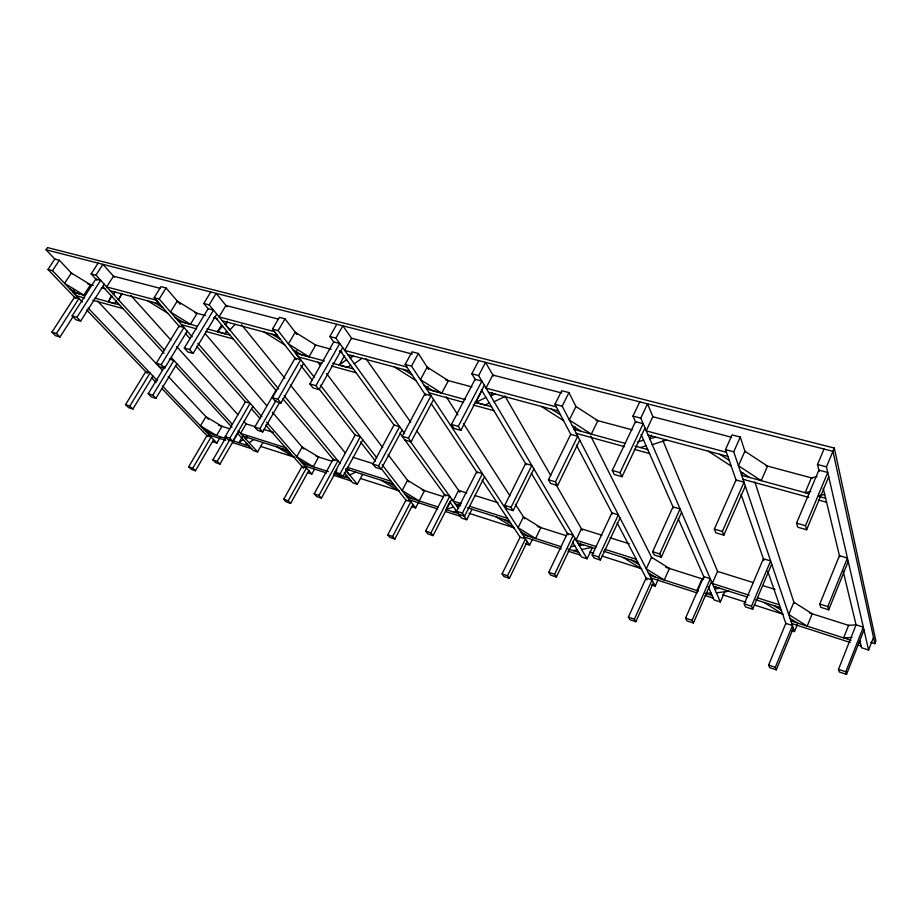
<?xml version="1.0" encoding="UTF-8"?>
<svg xmlns="http://www.w3.org/2000/svg" width="922" height="922" viewBox="0 0 922 922"><rect width="100%" height="100%" fill="white"/><g stroke="black" fill="none" stroke-linecap="round" stroke-linejoin="round"><path stroke-width="1.38" d="M859.892 640.767L861.574 647.763L868.605 650.033L873.514 637.425M870.76 642.357L874.874 643.683L875.9 641.044L834.318 448.057L47.564 247.592L46.1 249.804L54.94 259.209M846.534 674.408L845.808 671.769L863.338 627.144L856.065 624.839L838.501 669.326L839.251 671.965L846.534 674.408L863.983 629.945M828.717 609.822L827.818 606.584L847.433 558.017L839.435 555.678L819.773 604.071L820.707 607.298L828.717 609.822L848.217 561.452M776.266 669.833L775.298 667.344L792.471 625.519L785.821 623.364L768.614 665.062L769.605 667.551L776.266 669.833L793.369 628.159M791.871 630.694L794.51 631.547L797.484 624.298M806.612 529.758L805.494 525.701L827.749 472.49L818.863 470.139L796.562 523.154L797.726 527.211L806.612 529.758L828.728 476.778M868.605 650.033L826.446 466.843L834.318 448.057M819.185 471.488L817.503 464.504L824.026 449.037M752.663 609.212L751.488 606.203L770.642 560.945L763.381 558.744L744.204 603.852L745.402 606.872L752.663 609.212L771.714 564.126M708.269 586.795L714.054 599.934L720.37 601.974L724.888 591.486M693.425 623.018L692.099 620.31L710.286 578.682L703.786 576.63L685.576 618.132L686.925 620.829L693.425 623.018L711.507 581.528M715.668 586.507L714.631 588.904L719.921 588.328M723.828 535.175L722.375 531.452L744.008 482.183L736.044 479.982L714.377 529.078L715.864 532.801L723.828 535.175L745.333 486.09M742.832 472.686L741.68 475.303L809.147 493.777M696.94 590.576L702.091 578.832M794.51 631.547L733.728 451.792L740.297 437.051L732.068 434.919L725.499 449.602L736.286 480.696M651.67 584.951L655.231 586.104L658.066 579.811M661.304 557.211L659.714 553.938L680.079 508.921L673.014 506.846L652.626 551.713L654.251 554.986L661.304 557.211L681.565 512.355M635.846 621.716L634.382 619.169L652.073 579.984L646.092 578.048L628.389 617.118L629.864 619.665L635.846 621.716L653.444 582.658M600.395 560.034L598.643 556.98L618.362 514.822L611.908 512.863L592.178 554.894L593.952 557.948L600.395 560.034L620.022 518.014M651.474 435.103L649.676 438.918L655.623 437.074M622.027 476.709L620.045 472.663L643.176 423.705L635.454 421.665L612.289 470.439L614.294 474.484L622.027 476.709L645.008 427.946M572.608 542.182L581.436 556.934L587.118 558.778L592.327 547.691M580.434 543.093L579.247 545.582L583.453 544.787M720.37 601.974L640.767 418.127L647.532 403.836L653.064 417.055M556.392 577.022L554.606 574.279L573.207 535.29L567.376 533.435L548.763 572.32L550.561 575.063L556.392 577.022L574.902 538.148M635.88 422.656L632.988 416.087L639.764 401.842M509.359 578.371L507.503 575.789L525.505 538.944L520.1 537.192L502.087 573.933L503.954 576.515L509.359 578.371L527.28 541.64M557.603 485.56L555.459 481.837L577.725 436.244L570.73 434.308L548.44 479.751L550.607 483.474L557.603 485.56L579.731 440.117M525.54 543.796L529.574 545.109L532.467 539.186M575.386 427.001L574.199 429.422L625.542 443.482M513.162 510.65L511.019 507.365L531.844 465.426L525.563 463.593L504.726 505.394L506.881 508.679L513.162 510.65L533.873 468.86M655.231 586.104L562.19 406.187L568.943 392.565L561.752 390.698L554.975 404.274L571.029 434.896M458.81 514.292L464.584 516.159L484.534 476.835M449.729 501.764L461.542 518.06L466.693 519.731L471.983 509.29M462.383 513.105L482.437 473.654L476.662 471.903L456.586 511.237L462.383 513.105L464.584 516.159M458.315 504.161L457.116 506.512L460.435 505.533M446.478 508.391L450.04 501.453M433.052 535.624L430.897 532.87L449.74 496.197L444.473 494.526L425.618 531.095L427.785 533.861L433.052 535.624L451.803 499.067M492.521 392.518L490.688 396.068L495.126 394.028M460.885 430.39L458.269 426.39L481.883 381.074L475.107 379.276L451.469 424.443L454.108 428.442L460.885 430.39L484.361 385.246M489.328 403.052L485.007 404.988L475.752 402.453L482.367 389.729M411.973 506.743L415.626 507.93L418.911 501.637M394.823 539.116L392.657 536.512L410.843 501.764L405.934 500.173L387.736 534.841L389.925 537.434L394.823 539.116L412.929 504.461M587.118 558.778L478.633 375.588L485.56 362.358L493.443 376.038M475.498 379.945L471.822 373.802L478.748 360.606M441.742 393.141L448.38 380.625L427.186 367.152L420.444 379.668L441.742 393.141L432.821 390.698L424.143 385.281M408.423 438.134L431.023 395.711L424.823 393.994L402.211 436.29L408.423 438.134L411.074 441.822L433.547 399.537M427.912 386.502L426.586 388.992L465.287 399.583M402.073 430.032L381.12 469.148L378.562 465.875L399.629 426.644L394.005 424.996L339.964 350.51M381.12 469.148L375.519 467.385L372.937 464.123L394.005 424.996M344.309 472.709L352.642 482.748L357.333 484.269L362.657 474.404M529.574 545.109L411.512 366.126L418.369 353.46L412.019 351.812L405.15 364.432L425.791 395.446M342.684 476.789L340.137 473.735L360.352 436.682L355.154 435.103L334.917 472.052L337.487 475.107L342.684 476.789L362.807 439.84M355.742 472.122L349.645 475.014L346.395 471.084L347.755 468.583M321.432 498.157L318.989 495.402L337.948 460.804L333.165 459.294L314.195 493.8L316.649 496.555L321.432 498.157L336.933 469.817M290.626 503.4L288.206 500.807L306.473 467.915L301.99 466.463L283.722 499.275L286.154 501.868L290.626 503.4L308.812 470.6M307.383 472.617L311.832 474.069L314.471 469.298M116.333 301.356L114.881 303.603L108.266 301.782L111.447 296.043M351.628 355.777L350.268 358.209L353.495 356.03M350.648 365.239L347.49 367.325L339.273 365.066L344.609 355.558M318.989 389.614L315.9 385.661L339.734 343.503L333.729 341.912L309.896 383.944L312.996 387.897L318.989 389.614L342.684 347.594M404.631 433.582L335.862 338.12L342.846 325.8L351.95 338.743M334.052 342.362L329.834 336.542L336.818 324.256M280.945 402.983L277.902 399.341L300.63 359.684L295.098 358.151L272.359 397.693L275.424 401.335L280.945 402.983L303.557 363.452M309.008 356.779L315.693 345.082L295.19 332.243L288.413 343.941L309.008 356.779L301.056 354.601L292.689 349.438M237.761 433.617L253.285 450.535L257.572 451.93L262.92 442.572M279.539 402.534L262.712 431.934L259.831 428.695L276.035 400.425M246.912 436.452L245.552 438.814L247.476 437.57M321.801 363.326L298.474 356.906L295.501 353.08L296.838 350.752M262.712 431.934L257.664 430.355L254.772 427.105L275.92 390.34M121.75 293.876L118.362 299.731L122.096 293.83M232.667 441.246L229.843 438.215L250.104 403.283L245.39 401.854L225.129 436.705L227.965 439.736L232.667 441.246L252.835 406.418M226.259 436.901L212.901 459.894L215.587 462.637L219.943 464.1L238.844 431.438M242.232 436.901L238.867 442.721L243.235 439.587M219.943 464.1L217.269 461.346L229.924 439.517M212.809 441.765L216.889 443.09L220.197 437.431M195.429 470.773L192.802 468.192L211.069 436.982L206.954 435.645L188.699 466.786L191.327 469.379L195.429 470.773L213.604 439.644M314.252 377.248L278.11 330.652L285.013 318.828L279.366 317.364L272.463 329.154L296.25 359.626M221.534 325.028L217.523 331.713L224.887 333.729L226.224 331.494M235.191 324.302L229.855 330.007L225.337 324.532L227.377 321.121M193.09 353.426L189.655 349.553L213.501 310.138L208.142 308.72L184.308 348.02L187.754 351.893L193.09 353.426L216.797 314.137M176.909 363.717L155.91 398.373L152.787 395.169L173.889 360.41L169.314 359.061M278.675 389.038L209.156 304.882L216.151 293.357L227.008 306.761M125.553 404.631L129.841 406.014L150.044 372.984L145.757 371.681L125.553 404.631L128.607 407.639L132.883 409.022L152.994 376.072M164.612 368.258L161.258 364.674L183.974 327.448L179.006 326.077L156.302 363.199L159.656 366.783L164.612 368.258L187.189 331.148M155.91 398.373L151.346 396.944L148.212 393.729L164.946 366.241M190.428 324.29L197.112 313.319L177.289 301.045L170.524 312.028L190.428 324.29L183.305 322.343L175.215 317.41M208.384 309.008L203.785 303.476L210.781 291.974M192.168 336.853L159.183 299.039L166.075 287.952L161.027 286.638L154.135 297.691L179.675 326.849M114.881 303.603L116.368 301.264M108.266 301.782L111.965 295.962M72.135 315.935L76.929 317.306L100.648 280.311L95.842 279.043L72.135 315.935L75.846 319.727L80.629 321.11L104.221 284.218M51.932 332.174L56.415 333.51L78.981 298.44L74.498 297.207L51.932 332.174L55.516 335.7L59.976 337.026L73.138 316.534M96.971 280.265L91.14 273.915L98.101 263.127M91.14 273.915L95.957 275.182L102.918 264.36L114.42 277.165M83.856 295.098L90.506 284.76L71.328 273.016L64.598 283.354L83.856 295.098L77.425 293.334L69.623 288.621M84.651 298.037L76.434 295.778L72.942 292.113L74.417 289.831M59.342 260.235L54.79 259.047L47.956 269.455L52.496 270.665L59.342 260.235L72.1 273.846M217.523 331.713L222.594 326.123M225.337 324.532L227.584 322.262M224.887 333.729L227.1 331.563M339.273 365.066L346.626 359.695M354.29 363.798L362.023 358.324M249.113 442.721L253.665 439.552M244.906 444.669L246.796 443.47M475.752 402.453L485.94 397.405M494.065 401.762L504.749 396.61M346.395 471.084L348.954 469.955M344.229 476.732L346.741 475.648M637.321 442.157L643.556 440.059M453.532 507.019L445.891 509.543L458.257 513.531M652.177 444.692L666.571 440.013M640.329 447.539L646.08 445.787M453.14 511.883L456.378 510.938M817.007 476.559L811.395 477.861L805.148 492.682L810.738 491.461M570.649 546.815L574.844 545.916M581.575 549.524L591.728 547.426M819.658 495.471L824.706 494.492M573.069 550.595L577.184 549.823M716.325 592.8L729.118 591.267M705.814 593.434L710.954 592.892M855.593 624.874L848.586 625.358L843.607 637.909L851.997 637.436M46.1 249.804L832.946 451.319L874.874 643.683M160.393 288.402L113.487 276.174L106.629 286.915L156.291 300.157L159.702 304.041L110.156 290.764M278.536 319.185L225.902 305.47L219.021 316.891L274.433 331.666L277.534 335.654L222.283 320.833M412.318 354.048L351.513 338.213L344.644 350.406L406.867 367.002M561.717 392.979L492.774 375.024L485.975 388.116L556.346 406.89M731.584 437.247L652.834 416.732L646.184 430.862L726.421 452.253M203.785 303.476L209.156 304.882M329.834 336.542L335.862 338.12M471.822 373.802L478.633 375.588M632.988 416.087L640.767 418.127M817.503 464.504L826.446 466.843M154.135 297.691L159.183 299.039M272.463 329.154L278.11 330.652M405.15 364.432L411.512 366.126M554.975 404.274L562.19 406.187M725.499 449.602L733.728 451.792M87.821 284.034L93.306 285.509M101.535 287.71L105.65 288.817M194.542 312.627L205.445 315.543M213.616 317.733L217.707 318.828M314.575 344.782L331.09 349.208M339.342 351.409L342.097 352.146M445.66 379.899L471.914 386.929M595.992 420.167L632.031 429.813M765.882 465.668L812.605 478.184M347.548 354.44L409.564 371.07M488.406 392.219L558.525 411.028M647.982 435.023L727.873 456.448M72.942 292.113L85.285 295.489M94.885 298.117L119.56 304.882M178.326 320.983L197.389 326.204M206.931 328.808L230.085 335.147M295.501 353.08L324.406 360.998M332.669 363.256L353.31 368.904M474.968 402.234L491.553 406.775M635.085 446.098L647.751 449.567M818.748 496.405L825.628 498.283M92.857 300.295L122.96 308.582M181.588 324.728L196.536 328.843M206.055 331.459L233.231 338.939M331.401 365.965L356.111 372.765M429.156 392.876L463.593 402.349M473.24 405.012L493.904 410.693M576.238 433.375L624.62 446.686M634.29 449.348L649.503 453.532M743.028 479.29L808.778 497.384M818.367 500.012L826.585 502.283M184.308 348.02L189.655 349.553M309.896 383.944L315.9 385.661M451.469 424.443L458.269 426.39M612.289 470.439L620.045 472.663M796.562 523.154L805.494 525.701M156.302 363.199L161.258 364.674M272.359 397.693L277.902 399.341M548.44 479.751L555.459 481.837M714.377 529.078L722.375 531.452M404.885 439.978L411.074 441.822M255.625 426.851L246.082 423.866L240.584 433.398L285.543 447.689L288.01 450.501L243.143 436.198M263.796 429.41L273.338 432.395M352.849 457.289L373.398 463.72M466.774 492.936L458.626 490.389L453.163 501.038L461.323 503.631M474.922 495.494L498.03 502.721M601.905 535.233L581.379 528.802L575.996 540.119L596.534 546.642M610.11 537.791L629.265 543.784M753.101 582.543L717.535 571.421L712.28 583.476L749.252 595.232M762.667 585.539L774.987 589.389M148.212 393.729L152.787 395.169M254.772 427.105L259.831 428.695M372.937 464.123L378.562 465.875M504.726 505.394L511.019 507.365M652.626 551.713L659.714 553.938M819.773 604.071L827.818 606.584M218.456 425.203L229.832 428.822M316.085 456.217L332.369 461.392M422.149 489.905L443.436 496.67M537.307 526.485L566.131 535.647M665.696 567.272L703.659 579.327M809.47 612.934L849.116 625.531M347.363 467.362L391.216 481.319M469.482 506.224L507.549 518.325M604.751 549.258L636.249 559.274M757.469 597.848L779.378 604.82M345.577 468.883L393.417 484.142M455.203 503.861L460.631 505.59M467.408 507.757L509.428 521.161M577.679 542.943L595.416 548.602M603.61 551.218L637.724 562.097M713.49 586.277L747.604 597.168M755.786 599.773L780.346 607.61M260.603 446.363L294.879 457.381M360.698 478.518L399.088 490.85M469.01 513.312L514.257 527.845M589.677 552.071L593.791 553.396M602.02 556.035L641.781 568.805M722.675 594.794L745.99 602.285M754.219 604.924L783.009 614.179M225.129 436.705L229.843 438.215M334.917 472.052L340.137 473.735M592.178 554.894L598.643 556.98M744.204 603.852L751.488 606.203M206.609 432.314L225.222 438.319M233.208 440.889L249.159 446.041M302.37 463.224L328.37 471.603M333.845 473.378L348.885 478.23M407.19 497.05L438.1 507.019M522.405 534.241L561.291 546.792M567.998 548.947L578.728 552.416M649.641 575.305L698.507 591.071M705.295 593.261L712.084 595.451M790.915 620.909L851.029 640.306M857.783 642.484L860.514 643.36M209.19 435.011L225.625 440.324M232.471 442.548L251.648 448.749M304.744 465.933L326.584 472.998M333.407 475.21L351.155 480.95M409.299 499.782L437.443 508.886M445.487 511.491L460.239 516.251M524.203 536.961L561.175 548.924M568.033 551.149L580.353 555.136M651.047 578.013L697.044 592.904M705.157 595.52L713.271 598.148M791.814 623.572L850.268 642.496M858.428 645.135L861.148 646.011M212.901 459.894L217.269 461.346M314.195 493.8L318.989 495.402M425.618 531.095L430.897 532.87M548.763 572.32L554.606 574.279M685.576 618.132L692.099 620.31M838.501 669.326L845.808 671.769M188.699 466.786L192.802 468.192M283.722 499.275L288.206 500.807M387.736 534.841L392.657 536.512M502.087 573.933L507.503 575.789M628.389 617.118L634.382 619.169M768.614 665.062L775.298 667.344M204.165 429.744L210.723 433.64M283.515 449.072L290.315 453.14M300.123 460.631L306.865 464.665M388.485 482.575L395.492 486.793M405.173 494.457L412.111 498.641M277.153 447.043L293.749 457.058M154.723 302.716L162.906 307.706M503.988 519.432L511.203 523.811M520.688 531.648L527.822 535.993M381.501 480.339L398.569 490.735M271.978 334.167L280.449 339.388M631.685 560.173L639.107 564.737M648.316 572.735L655.657 577.253M147.681 300.826L167.643 313.111M496.29 516.977L513.819 527.753M773.627 605.466L781.257 610.226M264.118 332.058L284.771 344.92M623.157 557.453L641.17 568.667M403.317 369.399L412.099 374.885M790.05 618.362L797.599 623.065M394.489 367.025L415.857 380.521M764.119 602.435L782.605 614.098M551.448 409.138L560.553 414.9M572.262 425.664L581.24 431.358M541.445 406.452L563.561 420.628M719.794 454.292L729.233 460.366M740.401 471.499L749.701 477.504M708.396 451.227L731.25 466.163M56.415 333.51L59.976 337.026M129.841 406.014L132.883 409.022M76.929 317.306L80.629 321.11M47.956 269.455L75.754 298.521M86.68 309.942L147.266 373.26M151.231 377.409L156.198 382.595M162.157 388.819L207.842 436.567M52.496 270.665L82.427 302.059M88.155 308.063L157.478 380.774M162.422 385.961L216.889 443.09M97.605 301.068L162.341 370.16M168.23 376.441L208.441 419.372M102.791 286.604L163.966 353.241M175.618 365.93L231.929 427.266M95.957 275.182L164.669 350.325M171.446 357.736L232.413 424.408M238.222 430.758L257.572 451.93M130.705 295.305L170.939 340.126M176.69 346.522L238.003 414.819M243.754 421.227L246.635 424.431M185.357 333.326L190.082 338.72M196.697 346.28L245.897 402.43M251.568 408.907L260.085 418.623M265.755 425.1L303.592 468.295M197.827 343.33L261.894 416.802M266.608 422.207L311.832 474.069M166.075 287.952L180.067 304.306M205.237 333.729L266.769 405.668M272.37 412.203L303.834 449.002M214.814 316.753L276.381 390.893M282.812 398.65L334.271 460.62M284.16 395.688L340.31 463.662M345.439 469.874L357.333 484.269M241.472 324.648L284.886 378.285M290.315 384.993L345.473 453.163M300.653 365.273L312.097 379.945M319.15 388.969L355.258 435.242M360.548 442.007L375.519 461.196M381.685 469.102L406.348 500.704M320.43 385.2L376.844 457.934M382.134 464.746L415.626 507.93M285.013 318.828L296.872 334.456M317.906 362.162L320.499 365.585M326.561 373.56L382.803 447.677M388.001 454.523L408.769 481.895M399.906 433.121L445.499 495.955M410.497 441.73L458.534 508.483M463.34 515.075L466.693 519.731M366.022 358.739L410.728 422.253M416.525 430.482L459.963 492.29M431.346 403.801L477.377 472.986M482.137 480.143L520.239 537.399M418.369 353.46L428.638 369.422M446.306 396.898L457.946 414.992M463.386 423.44L509.935 495.829M515.375 504.276L524.733 518.832M481.388 389.776L526.255 464.746M531.406 473.355L568.194 534.806M504.91 395.941L550.768 475.545M555.782 484.257L582.301 530.277M576.388 445.096L612.508 513.992M617.187 522.924L647.025 579.834M568.943 392.565L576.02 406.671M590.829 436.187L651.969 558.087M641.101 434.469L673.521 508.01M678.154 518.51L704.212 577.61M663.01 440.843L717.719 571.675M740.988 494.215L763.981 560.461M767.738 571.271L786.04 623.987M740.297 437.051L745.149 452.034M754.864 481.976L794.165 603.126M823.219 488.28L839.712 556.83M843.065 570.822L856.192 625.37M812.201 613.81L807.176 626.153L788.748 614.513L793.854 602.158L812.201 613.81M767.53 466.117L761.203 480.65L738.453 465.748L744.884 451.204L767.53 466.117M669.43 568.459L664.255 580.019L646.299 568.839L651.554 557.268L669.43 568.459M540.868 527.626L535.59 538.494L518.106 527.73L523.466 516.85L540.868 527.626M597.859 420.663L591.336 434.112L569.312 419.971L575.939 406.51L597.859 420.663M424.5 490.654L419.153 500.911L402.142 490.539L407.547 480.281L424.5 490.654M318.655 457.035L313.284 466.739L296.723 456.736L302.151 447.032L318.655 457.035M221.972 426.321L216.601 435.53L200.477 425.883L205.917 416.663L221.972 426.321M114.927 292.044L113.464 294.372L114.962 291.997"/></g></svg>
